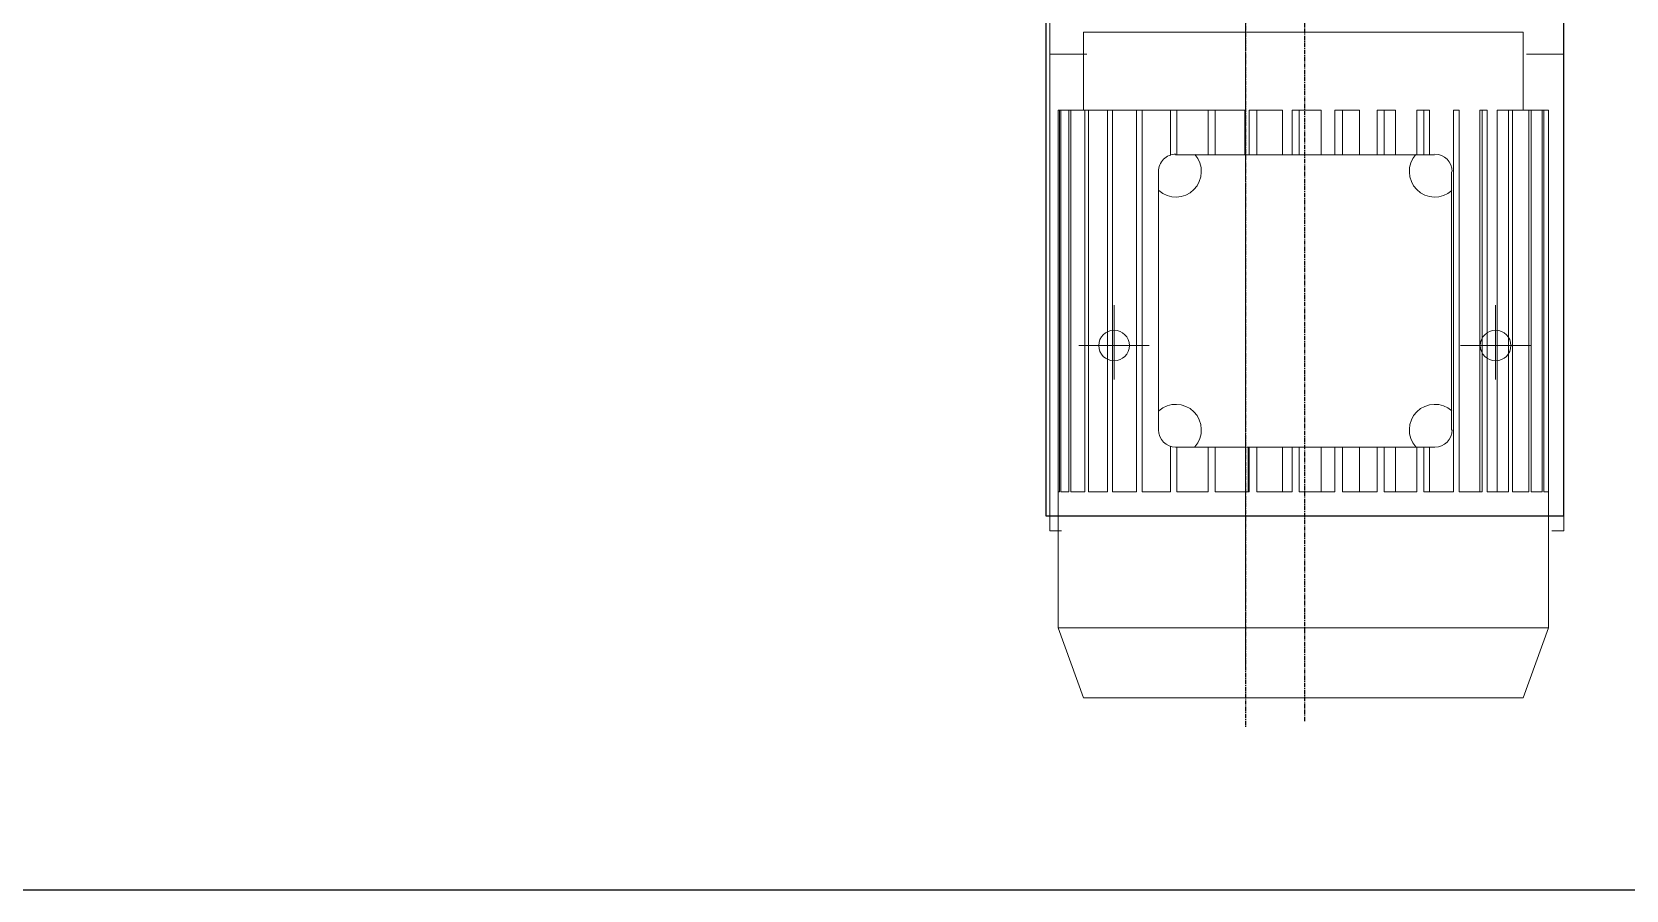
# Model space of a CAD drawing. Header units: inches. Extents: x 8618018 to 8935006, y 2431589 to 2567223.
# Drawn here: x 8665979.8 to 8666447.8, y 2518789.8 to 2519041.8 of the extents above; entities that cross this region are included whole.
import ezdxf

# ---------------------------------------------------------------- set-up
doc = ezdxf.new("R2010")
doc.units = ezdxf.units.IN
doc.header["$MEASUREMENT"] = 0
doc.linetypes.add('CENTER', pattern=[2, 1.25, -0.25, 0.25, -0.25])
for name, color, linetype in [('Civil', 252, 'Continuous'), ('EQ', 252, 'Continuous'), ('PDF_CENTRE', 252, 'Continuous'), ('SKID', 252, 'Continuous')]:
    doc.layers.add(name, color=color, linetype=linetype)
doc.layers.add('CL', color=252, linetype='CENTER', lineweight=5)

# ---------------------------------------------------------------- blocks, each defined once
blk = doc.blocks.new('DP-11004A PL')
at = {"layer": 'EQ', "lineweight": 18}
for p, q in [((3785.86, 1518), (3785.86, 1538.65)), ((3774.05, 1528.32), (3795.86, 1528.32)), ((3774.05, 1528.32), (3795.86, 1528.32)), ((3785.86, 1406), (3785.86, 1426.65)), ((3774.05, 1416.32), (3795.86, 1416.32)), ((3774.05, 1416.32), (3795.86, 1416.32))]:
    blk.add_line(p, q, dxfattribs=at)
at = {"layer": 'EQ'}
blk.add_lwpolyline([(3835.86, 1548.32), (3485.86, 1548.32), (3485.86, 1396.32), (3835.86, 1396.32)], close=True, dxfattribs=at)
at = {"layer": 'EQ', "lineweight": 18}
for points in [[(3681.21, 1548.32), (3700.26, 1548.32)], [(3840.32, 1544.81), (3840.32, 1548.32), (3700.26, 1548.32), (3700.26, 1537.41)], [(3828.85, 1399.94), (3868.82, 1399.94), (3889.38, 1407.34), (3889.38, 1536.41), (3868.82, 1543.81), (3828.85, 1543.81), (3716.73, 1543.81), (3828.85, 1543.81), (3828.85, 1542.51), (3716.73, 1542.51), (3716.73, 1541.96), (3828.85, 1541.96), (3828.85, 1538.81), (3716.73, 1538.81), (3716.73, 1538.07), (3828.85, 1538.07), (3828.85, 1533.26), (3716.73, 1533.26), (3716.73, 1532.15), (3828.85, 1532.15), (3828.85, 1525.86), (3716.73, 1525.86), (3716.73, 1524.38), (3828.85, 1524.38), (3828.85, 1517.61), (3716.73, 1517.61), (3716.73, 1515.95), (3828.85, 1515.95), (3828.85, 1507.25), (3815.72, 1507.25)], [(3716.73, 1542.51), (3716.73, 1543.81)], [(3716.73, 1538.81), (3716.73, 1541.96)], [(3868.82, 1399.94), (3868.82, 1543.81)], [(3716.73, 1536.41), (3693.79, 1536.41), (3693.79, 1407.34), (3716.73, 1407.34)], [(3716.73, 1533.26), (3716.73, 1538.07)], [(3828.85, 1528.82), (3716.73, 1528.82), (3716.73, 1532.15)], [(3828.85, 1523.72), (3716.73, 1523.72), (3716.73, 1524.38)], [(3810.72, 1515.39), (3805.17, 1515.39), (3740.41, 1515.39), (3734.86, 1515.39)], [(3729.87, 1508.91), (3716.73, 1508.91), (3716.73, 1507.25), (3716.73, 1505.21), (3729.87, 1505.21)], [(3729.87, 1507.25), (3716.73, 1507.25)], [(3729.87, 1510.4), (3729.87, 1504.84), (3729.87, 1439.9), (3729.87, 1434.35)], [(3815.72, 1434.35), (3815.72, 1439.9), (3815.72, 1504.84), (3815.72, 1510.4)], [(3828.85, 1508.91), (3815.72, 1508.91)], [(3815.72, 1505.21), (3828.85, 1505.21), (3828.85, 1495.59), (3815.72, 1495.59)], [(3729.87, 1498.92), (3716.73, 1498.92), (3716.73, 1495.59)], [(3828.85, 1498.92), (3815.72, 1498.92)], [(3729.87, 1493.56), (3716.73, 1493.56), (3716.73, 1495.59), (3729.87, 1495.59)], [(3815.72, 1493.56), (3828.85, 1493.56), (3828.85, 1483.38), (3815.72, 1483.38)], [(3729.87, 1488.38), (3716.73, 1488.38), (3716.73, 1483.38)], [(3828.85, 1488.38), (3815.72, 1488.38)], [(3729.87, 1483.38), (3716.73, 1483.38), (3716.73, 1481.16), (3729.87, 1481.16)], [(3815.72, 1481.16), (3828.85, 1481.16), (3828.85, 1470.62), (3815.72, 1470.62)], [(3729.87, 1470.62), (3716.73, 1470.62), (3716.73, 1477.09), (3729.87, 1477.09)], [(3828.85, 1477.09), (3815.72, 1477.09)], [(3729.87, 1468.58), (3716.73, 1468.58), (3716.73, 1470.62)], [(3729.87, 1458.22), (3716.73, 1458.22), (3716.73, 1465.81), (3729.87, 1465.81)], [(3815.72, 1468.58), (3828.85, 1468.58), (3828.85, 1458.22), (3815.72, 1458.22)], [(3828.85, 1465.81), (3815.72, 1465.81)], [(3729.87, 1456), (3716.73, 1456), (3716.73, 1458.22)], [(3815.72, 1456), (3828.85, 1456), (3828.85, 1446.01), (3815.72, 1446.01)], [(3828.85, 1455.7), (3815.72, 1455.7)], [(3729.87, 1446.01), (3716.73, 1446.01), (3716.73, 1454.7), (3729.87, 1454.7)], [(3729.87, 1443.97), (3716.73, 1443.97), (3716.73, 1446.01)], [(3716.73, 1443.97), (3716.73, 1434.72)], [(3815.72, 1443.97), (3828.85, 1443.97), (3828.85, 1434.72), (3815.72, 1434.72)], [(3730.05, 1432.87), (3716.73, 1432.87), (3716.73, 1434.72), (3729.87, 1434.72)], [(3815.53, 1432.87), (3828.85, 1432.87), (3828.85, 1424.55), (3716.73, 1424.55), (3716.73, 1422.88), (3828.85, 1422.88), (3828.85, 1415.85), (3716.73, 1415.85), (3716.73, 1414.37), (3828.85, 1414.37), (3828.85, 1408.82), (3716.73, 1408.82), (3716.73, 1407.71), (3828.85, 1407.71), (3828.85, 1403.64), (3716.73, 1403.64), (3716.73, 1403.08), (3828.85, 1403.08), (3828.85, 1400.68), (3716.73, 1400.68), (3716.73, 1400.31), (3828.85, 1400.31), (3828.85, 1399.94), (3716.73, 1399.94), (3716.73, 1400.31)], [(3716.73, 1432.87), (3716.73, 1424.55)], [(3734.86, 1429.36), (3740.41, 1429.36), (3805.17, 1429.36), (3810.72, 1429.36)], [(3716.73, 1422.88), (3716.73, 1415.85)], [(3716.73, 1414.37), (3716.73, 1408.82)], [(3700.26, 1408.34), (3700.26, 1397.42), (3840.32, 1397.42), (3840.32, 1400.94)], [(3716.73, 1407.71), (3716.73, 1403.64)], [(3716.73, 1403.08), (3716.73, 1400.68)], [(3681.21, 1397.42), (3700.26, 1397.42)]]:
    blk.add_lwpolyline(points, dxfattribs=at)
for centre in [(3785.86, 1528.32), (3785.86, 1416.32)]:
    blk.add_circle(centre, 4.5, dxfattribs=at)
for centre, radius, start, end in [((3734.77, 1510.49), 5.09, 90, 180), ((3734.77, 1510.49), 7.49, 228.1915, 41.8085), ((3810.63, 1510.49), 7.49, 138.1915, 311.8085), ((3810.63, 1510.49), 5.09, 0, 90), ((3734.77, 1434.45), 7.49, 318.1915, 131.8085), ((3810.63, 1434.45), 7.49, 48.1915, 221.8085), ((3734.77, 1434.45), 5.09, 180, 270), ((3810.63, 1434.45), 5.09, 270, 360)]:
    blk.add_arc(centre, radius, start, end, dxfattribs=at)
at = {"layer": 'PDF_CENTRE', "linetype": 'CENTER'}
for p, q in [((3896.24, 1472.37), (3666.26, 1472.37)), ((3362.09, 1454.87), (3897.91, 1454.87))]:
    blk.add_line(p, q, dxfattribs=at)
blk = doc.blocks.new('GA CRM')
at = {"layer": 'Civil', "ltscale": 25}
blk.add_lwpolyline([(36355, 48049.75), (39255, 48049.75), (39255, 47449.75), (36355, 47449.75)], close=True, dxfattribs=at)
at = {"layer": 'CL', "ltscale": 0.1}
blk.add_line((38255, 47985.86), (38255, 47513.64), dxfattribs=at)
at = {"layer": 'SKID', "rotation": 270}
blk.add_blockref('DP-11004A PL', (36800.13, 51395.57), dxfattribs=at)

msp = doc.modelspace()

# ---------------------------------------------------------------- block references
at = {"color": 252}
msp.add_blockref('GA CRM', (8628081, 2471340), dxfattribs=at)

doc.saveas('drawing.dxf')
